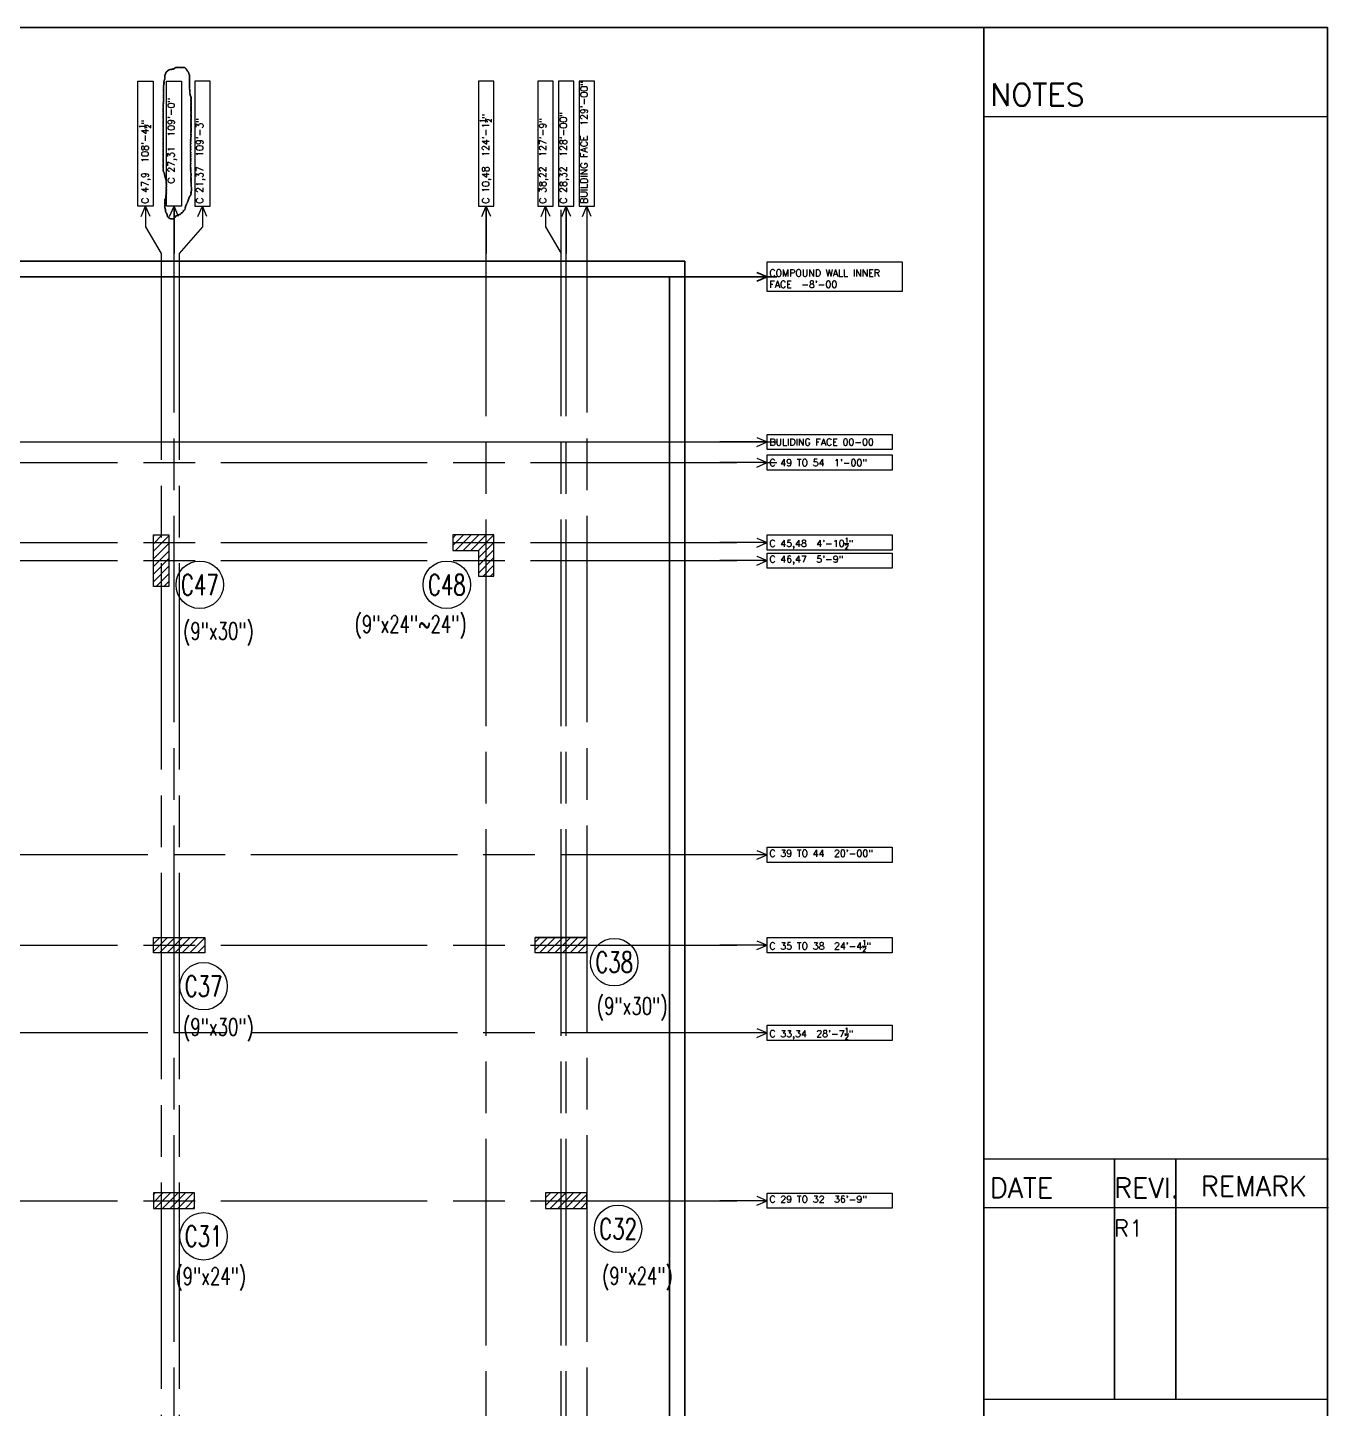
# Model space of a CAD drawing. Header units: inches. Extents: x 61991 to 161106, y 29687 to 64402.
# Drawn here: x 64908 to 65664, y 45149 to 45952 of the extents above; entities that cross this region are included whole.
import ezdxf
from ezdxf.enums import TextEntityAlignment as Align

# ---------------------------------------------------------------- set-up
doc = ezdxf.new("R2010")
doc.units = ezdxf.units.IN
doc.header["$MEASUREMENT"] = 0
doc.linetypes.add('ACAD_ISO08W100', pattern=[36, 24, -3, 6, -3])
doc.layers.add('S-BEAM', color=7, linetype='Continuous', lineweight=15)
doc.layers.add('text', color=4, linetype='Continuous')
doc.styles.add('romanc.shx', font='romanc.shx')
doc.styles.add('ROMANS', font='R.SHX', dxfattribs={"width": 0.7})
pattern_1 = [(45, (-1877510.3718, 524229.6493), (-2.209708691, 2.209708691), [])]

msp = doc.modelspace()

# ---------------------------------------------------------------- hatches: boundary and pattern name
at = {"layer": 'S-BEAM'}
h = msp.add_hatch(dxfattribs=at)
h.set_pattern_fill('ANSI31', color=256, scale=25)
h.set_pattern_definition([(45, (-1876609.0392, 524289.6493), (-2.209708691, 2.209708691), [])])
h.paths.add_polyline_path([(64980.61969, 45656.82113), (64989.61969, 45656.82113), (64989.61969, 45626.82113), (64980.61969, 45626.82113)])
h = msp.add_hatch(dxfattribs=at)
h.set_pattern_fill('ANSI31', color=256, scale=25)
h.set_pattern_definition(pattern_1)
h.paths.add_polyline_path([(65169.61969, 45632.82113), (65178.61969, 45632.82113), (65178.61969, 45656.82113), (65154.61969, 45656.82113), (65154.61969, 45647.82113), (65169.61969, 45647.82113)])
h = msp.add_hatch(dxfattribs=at)
h.set_pattern_fill('ANSI31', color=256, scale=25)
h.set_pattern_definition(pattern_1)
h.paths.add_polyline_path([(64980.61969, 45422.82113), (64980.61969, 45413.82113), (65010.61969, 45413.82113), (65010.61969, 45422.82113)])
h = msp.add_hatch(dxfattribs=at)
h.set_pattern_fill('ANSI31', color=256, scale=25)
h.set_pattern_definition(pattern_1)
h.paths.add_polyline_path([(65202.61969, 45422.82113), (65202.61969, 45413.82113), (65232.61969, 45413.82113), (65232.61969, 45422.82113)])
h = msp.add_hatch(dxfattribs=at)
h.set_pattern_fill('ANSI31', color=256, scale=25)
h.set_pattern_definition(pattern_1)
h.paths.add_polyline_path([(64980.61969, 45274.32113), (64980.61969, 45265.32113), (65004.61969, 45265.32113), (65004.61969, 45274.32113)])
h = msp.add_hatch(dxfattribs=at)
h.set_pattern_fill('ANSI31', color=256, scale=25)
h.set_pattern_definition(pattern_1)
h.paths.add_polyline_path([(65208.61969, 45274.32113), (65208.61969, 45265.32113), (65232.61969, 45265.32113), (65232.61969, 45274.32113)])

# ---------------------------------------------------------------- linework, layer by layer
at = {"color": 2}
for p, q in [((63627.61969, 45815.82113), (65289.61969, 45815.82113)), ((65289.61969, 45815.82113), (65289.61969, 44678.82113)), ((65289.61969, 45815.82113), (65289.61969, 44678.82113)), ((63579.8614, 45806.82113), (65343.0463, 45806.82113)), ((63636.61969, 45806.82113), (65280.61969, 45806.82113)), ((65280.61969, 45806.82113), (65280.61969, 45422.82113)), ((65280.61969, 45806.82113), (65280.61969, 44687.82113)), ((65280.61969, 45806.82113), (65280.61969, 45422.82113)), ((65280.61969, 45806.82113), (65280.61969, 44687.82113)), ((65337.36226, 45806.82113), (65325.36226, 45806.82113)), ((65331.36226, 45809.40387), (65337.36226, 45806.82113)), ((65331.36226, 45804.2384), (65337.36226, 45806.82113))]:
    msp.add_line(p, q, dxfattribs=at)
msp.add_lwpolyline([(63426.89626, 45951.65047), (65463.27705, 45951.65047), (65463.27705, 44518.06848), (63426.89626, 44518.06848)], close=True)
msp.add_lwpolyline([(65325.36226, 45806.82113), (65309.81432, 45806.82113)], dxfattribs=at)
at = {"layer": 'Defpoints', "color": 6, "flags": 128}
msp.add_lwpolyline([(64987.37577, 45922.54065, 0.52056705), (64987.37577, 45921.73226, 0.52056705), (64987.23299, 45921.24848, 0.52056705), (64986.94947, 45920.57636, 0.52056705), (64986.93057, 45919.76326, 0.52056705), (64986.92783, 45919.05913, 0.52056705), (64986.75867, 45918.30655, 0.52056705), (64986.70409, 45917.62333, 0.52056705), (64986.70328, 45916.84607, 0.52056705), (64986.70319, 45916.22428, 0.52056705), (64986.70316, 45915.51794, 0.52056705), (64986.70314, 45915.01034, 0.52056705), (64986.70314, 45914.26412, 0.52056705), (64986.70314, 45913.73736, 0.52056705), (64986.70314, 45913.13724, 0.52056705), (64986.70314, 45912.55956, 0.52056705), (64986.70314, 45911.96041, 0.52056705), (64986.70314, 45911.44435, 0.52056705), (64986.70314, 45910.64958, 0.52056705), (64986.70314, 45909.87447, 0.52056705), (64986.70314, 45909.089, 0.52056705), (64986.70314, 45908.29583, 0.52056705), (64986.52428, 45907.50555, 0.52056705), (64986.48977, 45906.84252, 0.52056705), (64986.47967, 45906.02638, 0.52056705), (64986.479, 45905.23621, 0.52056705), (64986.47888, 45904.53708, 0.52056705), (64986.47885, 45903.95216, 0.52056705), (64986.47885, 45903.3033, 0.52056705), (64986.47885, 45902.80317, 0.52056705), (64986.47885, 45902.08233, 0.52056705), (64986.47885, 45901.55362, 0.52056705), (64986.47885, 45900.74432, 0.52056705), (64986.47885, 45900.09708, 0.52056705), (64986.47885, 45899.55456, 0.52056705), (64986.47885, 45898.7945, 0.52056705), (64986.47885, 45898.23429, 0.52056705), (64986.47885, 45897.43656, 0.52056705), (64986.47885, 45896.77919, 0.52056705), (64986.47885, 45896.04069, 0.52056705), (64986.47885, 45895.52059, 0.52056705), (64986.47885, 45894.90127, 0.52056705), (64986.47885, 45894.27365, 0.52056705), (64986.47885, 45893.63751, 0.52056705), (64986.47885, 45892.84579, 0.52056705), (64986.47885, 45892.09372, 0.52056705), (64986.47885, 45891.29041, 0.52056705), (64986.47885, 45890.61321, 0.52056705), (64986.47885, 45889.93909, 0.52056705), (64986.47885, 45889.36078, 0.52056705), (64986.47885, 45888.55707, 0.52056705), (64986.47885, 45887.93682, 0.52056705), (64986.47885, 45887.34929, 0.52056705), (64986.47885, 45886.77473, 0.52056705), (64986.47885, 45886.02202, 0.52056705), (64986.47885, 45885.4739, 0.52056705), (64986.47885, 45884.73908, 0.52056705), (64986.47885, 45884.14581, 0.52056705), (64986.47885, 45883.61084, 0.52056705), (64986.47885, 45882.94496, 0.52056705), (64986.47885, 45882.18618, 0.52056705), (64986.47885, 45881.41906, 0.52056705), (64986.47885, 45880.66487, 0.52056705), (64986.47885, 45880.0527, 0.52056705), (64986.47885, 45879.52339, 0.52056705), (64986.47885, 45878.84961, 0.52056705), (64986.47885, 45878.18947, 0.52056705), (64986.47885, 45877.58519, 0.52056705), (64986.47885, 45876.87564, 0.52056705), (64986.47885, 45876.06179, 0.52056705), (64986.47885, 45875.37566, 0.52056705), (64986.47885, 45874.74347, 0.52056705), (64986.47885, 45874.14852, 0.52056705), (64986.47885, 45873.42872, 0.52056705), (64986.47885, 45872.85548, 0.52056705), (64986.47885, 45872.17352, 0.52056705), (64986.47885, 45871.38913, 0.52056705), (64986.47885, 45870.67029, 0.52056705), (64986.47885, 45869.94715, 0.52056705), (64986.47885, 45869.43346, 0.52056705), (64986.47885, 45868.84601, 0.52056705), (64986.63073, 45868.18578, 0.52056705), (64986.83966, 45867.49077, 0.52056705), (64987.10884, 45866.89416, 0.52056705), (64987.28023, 45866.21871, 0.52056705), (64987.4697, 45865.47203, 0.52056705), (64987.54877, 45864.7527, 0.52056705), (64987.83174, 45863.98119, 0.52056705), (64988.01172, 45863.30461, 0.52056705), (64988.24409, 45862.78243, 0.52056705), (64988.25746, 45862.23287, 0.52056705), (64988.27071, 45861.49632, 0.52056705), (64988.27249, 45860.85686, 0.52056705), (64988.27276, 45860.33584, 0.52056705), (64988.2729, 45859.68678, 0.52056705), (64988.27291, 45859.15264, 0.52056705), (64988.27292, 45858.33835, 0.52056705), (64988.27292, 45857.59461, 0.52056705), (64988.27292, 45856.88194, 0.52056705), (64988.27292, 45856.10343, 0.52056705), (64988.27292, 45855.31866, 0.52056705), (64988.12288, 45854.72257, 0.52056705), (64988.05391, 45854.03233, 0.52056705), (64988.04946, 45853.42156, 0.52056705), (64988.04874, 45852.74036, 0.52056705), (64987.64093, 45852.2375, 0.52056705), (64987.42702, 45851.47381, 0.52056705), (64987.38885, 45850.83691, 0.52056705), (64987.37669, 45850.00923, 0.52056705), (64987.37603, 45849.48024, 0.52056705), (64987.37579, 45848.68388, 0.52056705), (64987.37577, 45848.17446, 0.52056705), (64987.37577, 45847.36953, 0.52056705), (64987.55361, 45846.5703, 0.52056705), (64987.79282, 45845.98999, 0.52056705), (64987.81744, 45845.23034, 0.52056705), (64987.82328, 45844.67084, 0.52056705), (64988.23256, 45843.96643, 0.52056705), (64988.47056, 45843.50059, 0.52056705), (64988.6399, 45843.01164, 0.52056705), (64988.87192, 45842.32304, 0.52056705), (64989.11419, 45841.59871, 0.52056705), (64989.65666, 45841.14117, 0.52056705), (64990.21478, 45840.80596, 0.52056705), (64991.00705, 45840.62747, 0.52056705), (64991.59172, 45840.54268, 0.52056705), (64992.23283, 45840.53687, 0.52056705), (64992.63942, 45841.05701, 0.52056705), (64993.18152, 45841.41592, 0.52056705), (64993.41345, 45842.05711, 0.52056705), (64994.01669, 45842.29456, 0.52056705), (64994.46466, 45842.57897, 0.52056705), (64995.21343, 45842.89987, 0.52056705), (64995.68893, 45843.12578, 0.52056705), (64996.4155, 45843.39218, 0.52056705), (64996.9288, 45844.01263, 0.52056705), (64997.66088, 45844.33175, 0.52056705), (64997.86467, 45845.0593, 0.52056705), (64998.36097, 45845.46297, 0.52056705), (64998.74959, 45845.85067, 0.52056705), (64999.01458, 45846.32196, 0.52056705), (64999.03239, 45847.07025, 0.52056705), (64999.21945, 45847.77332, 0.52056705), (64999.47837, 45848.36208, 0.52056705), (64999.84133, 45849.08912, 0.52056705), (65000.1305, 45849.66738, 0.52056705), (65000.30175, 45850.3142, 0.52056705), (65000.57184, 45850.78242, 0.52056705), (65000.8256, 45851.52737, 0.52056705), (65001.02094, 45852.10081, 0.52056705), (65001.19468, 45852.61086, 0.52056705), (65001.41132, 45853.09938, 0.52056705), (65001.68505, 45853.52887, 0.52056705), (65001.96332, 45853.96547, 0.52056705), (65002.36308, 45854.5927, 0.52056705), (65002.38844, 45855.23658, 0.52056705), (65002.39658, 45855.88975, 0.52056705), (65002.57083, 45856.48417, 0.52056705), (65002.61876, 45857.046, 0.52056705), (65002.62237, 45857.62838, 0.52056705), (65002.62433, 45858.31148, 0.52056705), (65002.62458, 45858.92344, 0.52056705), (65002.52376, 45859.42135, 0.52056705), (65002.42997, 45860.22607, 0.52056705), (65002.4128, 45860.89907, 0.52056705), (65002.4068, 45861.57845, 0.52056705), (65002.40135, 45862.19678, 0.52056705), (65002.40115, 45862.76982, 0.52056705), (65002.40093, 45863.41705, 0.52056705), (65002.40078, 45864.12353, 0.52056705), (65002.40071, 45864.67222, 0.52056705), (65002.40071, 45865.183, 0.52056705), (65002.4007, 45865.8903, 0.52056705), (65002.4007, 45866.64773, 0.52056705), (65002.2548, 45867.44349, 0.52056705), (65002.20867, 45868.22249, 0.52056705), (65002.18377, 45868.98894, 0.52056705), (65002.17752, 45869.75301, 0.52056705), (65002.17702, 45870.52547, 0.52056705), (65002.1766, 45871.1667, 0.52056705), (65002.17655, 45871.68262, 0.52056705), (65002.1765, 45872.18866, 0.52056705), (65002.17642, 45872.94503, 0.52056705), (65002.17642, 45873.61343, 0.52056705), (65002.17642, 45874.35677, 0.52056705), (65002.17642, 45875.15712, 0.52056705), (65002.17642, 45875.96114, 0.52056705), (65002.17642, 45876.63467, 0.52056705), (65002.17642, 45877.33927, 0.52056705), (65002.17642, 45878.0533, 0.52056705), (65002.17642, 45878.56185, 0.52056705), (65002.17642, 45879.33125, 0.52056705), (65002.17642, 45879.91094, 0.52056705), (65002.17642, 45880.5379, 0.52056705), (65002.17642, 45881.29359, 0.52056705), (65002.17642, 45881.93168, 0.52056705), (65002.17642, 45882.67159, 0.52056705), (65002.17642, 45883.3495, 0.52056705), (65002.17642, 45883.85615, 0.52056705), (65002.17642, 45884.66434, 0.52056705), (65002.17642, 45885.26175, 0.52056705), (65002.17642, 45886.05337, 0.52056705), (65002.17642, 45886.7716, 0.52056705), (65002.26358, 45887.43716, 0.52056705), (65002.34631, 45888.06884, 0.52056705), (65002.38277, 45888.79777, 0.52056705), (65002.39613, 45889.39866, 0.52056705), (65002.39812, 45890.07153, 0.52056705), (65002.3996, 45890.5759, 0.52056705), (65002.40026, 45891.3298, 0.52056705), (65002.40055, 45891.95276, 0.52056705), (65002.40062, 45892.72171, 0.52056705), (65002.40068, 45893.43013, 0.52056705), (65002.40069, 45894.11191, 0.52056705), (65002.4007, 45894.87103, 0.52056705), (65002.4007, 45895.47277, 0.52056705), (65002.4007, 45896.287, 0.52056705), (65002.4007, 45896.85452, 0.52056705), (65002.4007, 45897.65952, 0.52056705), (65002.4007, 45898.4065, 0.52056705), (65002.4007, 45899.09984, 0.52056705), (65002.4007, 45899.88555, 0.52056705), (65002.4007, 45900.70983, 0.52056705), (65002.4007, 45901.29626, 0.52056705), (65002.4007, 45901.97304, 0.52056705), (65002.4007, 45902.76185, 0.52056705), (65002.4007, 45903.38974, 0.52056705), (65002.4007, 45904.1268, 0.52056705), (65002.4007, 45904.70621, 0.52056705), (65002.4007, 45905.29655, 0.52056705), (65002.4007, 45905.94259, 0.52056705), (65002.4007, 45906.58392, 0.52056705), (65002.4007, 45907.28376, 0.52056705), (65002.4007, 45907.89521, 0.52056705), (65002.4007, 45908.67463, 0.52056705), (65002.4007, 45909.24417, 0.52056705), (65002.4007, 45910.04897, 0.52056705), (65002.4007, 45910.6929, 0.52056705), (65002.4007, 45911.27447, 0.52056705), (65002.22008, 45911.86679, 0.52056705), (65002.00045, 45912.35153, 0.52056705), (65001.7834, 45913.14998, 0.52056705), (65001.75019, 45913.80778, 0.52056705), (65001.73881, 45914.48976, 0.52056705), (65001.7301, 45915.0115, 0.52056705), (65001.5642, 45915.76691, 0.52056705), (65001.51836, 45916.48375, 0.52056705), (65001.51096, 45917.04705, 0.52056705), (65001.50794, 45917.82486, 0.52056705), (65001.50513, 45918.54912, 0.52056705), (65001.50403, 45919.30337, 0.52056705), (65001.5038, 45919.89808, 0.52056705), (65001.50359, 45920.42, 0.52056705), (65001.50355, 45920.96965, 0.52056705), (65001.50355, 45921.76759, 0.52056705), (65001.50355, 45922.37287, 0.52056705), (65001.50355, 45923.03438, 0.52056705), (65001.50355, 45923.83291, 0.52056705), (65001.26692, 45924.56998, 0.52056705), (65001.09536, 45925.10432, 0.52056705), (65000.90907, 45925.66597, 0.52056705), (65000.53118, 45926.15646, 0.52056705), (65000.27387, 45926.59868, 0.52056705), (64999.87174, 45927.21943, 0.52056705), (64999.4206, 45927.73556, 0.52056705), (64998.91703, 45928.25784, 0.52056705), (64998.13542, 45928.3424, 0.52056705), (64997.34909, 45928.35914, 0.52056705), (64996.80857, 45928.36141, 0.52056705), (64996.19663, 45928.36398, 0.52056705), (64995.37021, 45928.36585, 0.52056705), (64994.56568, 45928.36618, 0.52056705), (64993.8581, 45928.36618, 0.52056705), (64993.38035, 45928.20192, 0.52056705), (64992.79892, 45927.7276, 0.52056705), (64992.33829, 45927.48511, 0.52056705), (64991.72966, 45927.47192, 0.52056705), (64991.2171, 45927.25787, 0.52056705), (64990.48424, 45927.24831, 0.52056705), (64989.85374, 45927.02572, 0.52056705), (64989.26959, 45926.63955, 0.52056705), (64988.62275, 45926.12806, 0.52056705), (64988.03896, 45925.65396, 0.52056705), (64988.03896, 45924.99559, 0.52056705), (64987.59901, 45924.59048, 0.52056705), (64987.4712, 45924.09145, 0.52056705), (64987.4712, 45923.45719, 0.52056705)], format="xyb", close=True, dxfattribs=at)
at = {"layer": 'S-BEAM', "color": 8, "linetype": 'ACAD_ISO08W100', "ltscale": 5}
for p, q in [((64973.53695, 45841.91797), (64976.11969, 45847.91797)), ((64973.53695, 45841.91797), (64976.11969, 45847.91797)), ((64976.11969, 45847.91797), (64976.11969, 45835.91797)), ((64978.70242, 45841.91797), (64976.11969, 45847.91797)), ((64976.11969, 45847.91797), (64976.11969, 45835.91797)), ((64978.70242, 45841.91797), (64976.11969, 45847.91797)), ((64990.03695, 45841.91797), (64992.61969, 45847.91797)), ((64992.59191, 45847.85345), (64992.59191, 44645.71422)), ((64995.20242, 45841.91797), (64992.61969, 45847.91797)), ((64992.61969, 45847.91797), (64992.61969, 45835.91797)), ((65006.53695, 45841.91797), (65009.11969, 45847.91797)), ((65006.53695, 45841.91797), (65009.11969, 45847.91797)), ((65011.70242, 45841.91797), (65009.11969, 45847.91797)), ((65009.11969, 45847.91797), (65009.11969, 45835.91797)), ((65011.70242, 45841.91797), (65009.11969, 45847.91797)), ((65009.11969, 45847.91797), (65009.11969, 45835.91797)), ((65171.53695, 45841.91797), (65174.11969, 45847.91797)), ((65174.09191, 44645.71422), (65174.09191, 45847.85345)), ((65176.70242, 45841.91797), (65174.11969, 45847.91797)), ((65174.11969, 45847.91797), (65174.11969, 45835.91797)), ((65206.03695, 45841.91797), (65208.61969, 45847.91797)), ((65208.61969, 45847.91797), (65208.61969, 45835.91797)), ((65211.20242, 45841.91797), (65208.61969, 45847.91797)), ((65217.59191, 44645.71422), (65217.59191, 45847.85345)), ((65218.03695, 45841.91797), (65220.61969, 45847.91797)), ((65220.59191, 44645.71422), (65220.59191, 45847.85345)), ((65223.20242, 45841.91797), (65220.61969, 45847.91797)), ((65220.61969, 45847.91797), (65220.61969, 45835.91797)), ((65230.03695, 45841.91797), (65232.61969, 45847.91797)), ((65232.59191, 45847.85345), (65232.59191, 44645.71422)), ((65235.20242, 45841.91797), (65232.61969, 45847.91797)), ((65232.61969, 45847.91797), (65232.61969, 45835.91797)), ((64976.11969, 45835.91797), (64985.11969, 45820.37003)), ((65009.11969, 45835.91797), (64995.61969, 45820.37003)), ((65208.61969, 45835.91797), (65217.61969, 45820.37003)), ((64985.11969, 45820.37003), (64985.09743, 44673.23942)), ((64995.61969, 45820.37003), (64995.5969, 44645.71422)), ((65337.36226, 45710.82113), (65325.36226, 45710.82113)), ((65331.36226, 45713.40387), (65337.36226, 45710.82113)), ((65331.36226, 45708.2384), (65337.36226, 45710.82113)), ((63579.8614, 45698.82113), (65343.0463, 45698.82113)), ((65337.36226, 45698.82113), (65325.36226, 45698.82113)), ((65331.36226, 45701.40387), (65337.36226, 45698.82113)), ((65331.36226, 45696.2384), (65337.36226, 45698.82113)), ((63579.8614, 45652.32113), (65337.36226, 45652.32113)), ((65337.36226, 45652.32113), (65325.36226, 45652.32113)), ((65331.36226, 45654.90387), (65337.36226, 45652.32113)), ((65331.36226, 45649.7384), (65337.36226, 45652.32113)), ((63579.8614, 45641.82113), (65337.36226, 45641.82113)), ((65337.36226, 45641.82113), (65325.36226, 45641.82113)), ((65331.36226, 45644.40387), (65337.36226, 45641.82113)), ((65331.36226, 45639.2384), (65337.36226, 45641.82113)), ((65331.36226, 45473.40387), (65337.36226, 45470.82113)), ((65337.36226, 45470.82113), (63579.8614, 45470.82113)), ((65337.36226, 45470.82113), (65325.36226, 45470.82113)), ((65331.36226, 45468.2384), (65337.36226, 45470.82113)), ((63579.8614, 45418.32113), (65337.36226, 45418.32113)), ((65337.36226, 45418.32113), (65325.36226, 45418.32113)), ((65331.36226, 45420.90387), (65337.36226, 45418.32113)), ((65331.36226, 45415.7384), (65337.36226, 45418.32113)), ((65331.36226, 45369.90387), (65337.36226, 45367.32113)), ((65337.36226, 45367.32113), (63579.8614, 45367.32113)), ((65337.36226, 45367.32113), (65325.36226, 45367.32113)), ((65331.36226, 45364.7384), (65337.36226, 45367.32113)), ((63579.8614, 45269.82113), (65337.36226, 45269.82113)), ((65337.36226, 45269.82113), (65325.36226, 45269.82113)), ((65331.36226, 45272.40387), (65337.36226, 45269.82113)), ((65331.36226, 45267.2384), (65337.36226, 45269.82113))]:
    msp.add_line(p, q, dxfattribs=at)
at = {"layer": 'S-BEAM', "color": 8, "ltscale": 5}
msp.add_line((63579.8614, 45710.82113), (65343.0463, 45710.82113), dxfattribs=at)
at = {"layer": 'S-BEAM'}
msp.add_line((65232.61969, 45422.82113), (65202.61969, 45422.82113), dxfattribs=at)
for points in [[(64980.51827, 45920.61724), (64980.51827, 45847.91797), (64971.66555, 45847.91797), (64971.66555, 45920.61724)], [(64997.01827, 45920.61724), (64997.01827, 45847.91797), (64988.16555, 45847.91797), (64988.16555, 45920.61724)], [(65004.69333, 45920.61724), (65004.69333, 45847.91797), (65013.54604, 45847.91797), (65013.54604, 45920.61724)], [(65169.69333, 45920.61724), (65169.69333, 45847.91797), (65178.54604, 45847.91797), (65178.54604, 45920.61724)], [(65204.19333, 45920.61724), (65204.19333, 45847.91797), (65213.04604, 45847.91797), (65213.04604, 45920.61724)], [(65216.19333, 45920.61724), (65216.19333, 45847.91797), (65225.04604, 45847.91797), (65225.04604, 45920.61724)], [(65228.19333, 45920.61724), (65228.19333, 45847.91797), (65237.04604, 45847.91797), (65237.04604, 45920.61724)], [(65337.37293, 45815.42957), (65415.88265, 45815.42957), (65415.88265, 45798.21269), (65337.37293, 45798.21269)], [(65410.06153, 45706.39477), (65337.36226, 45706.39477), (65337.36226, 45715.24749), (65410.06153, 45715.24749)], [(65410.06153, 45694.39477), (65337.36226, 45694.39477), (65337.36226, 45703.24749), (65410.06153, 45703.24749)], [(64980.61969, 45656.82113), (64989.61969, 45656.82113), (64989.61969, 45626.82113), (64980.61969, 45626.82113)], [(65410.06153, 45647.89477), (65337.36226, 45647.89477), (65337.36226, 45656.74749), (65410.06153, 45656.74749)], [(65410.06153, 45637.39477), (65337.36226, 45637.39477), (65337.36226, 45646.24749), (65410.06153, 45646.24749)], [(65410.06153, 45466.39477), (65337.36226, 45466.39477), (65337.36226, 45475.24749), (65410.06153, 45475.24749)], [(65010.61969, 45422.82113), (65010.61969, 45413.82113), (64980.61969, 45413.82113), (64980.61969, 45422.82113)], [(65232.61969, 45422.82113), (65232.61969, 45413.82113), (65202.61969, 45413.82113), (65202.61969, 45422.82113)], [(65410.06153, 45413.89477), (65337.36226, 45413.89477), (65337.36226, 45422.74749), (65410.06153, 45422.74749)], [(65410.06153, 45362.89477), (65337.36226, 45362.89477), (65337.36226, 45371.74749), (65410.06153, 45371.74749)], [(64980.61969, 45274.32113), (64980.61969, 45265.32113), (65004.61969, 45265.32113), (65004.61969, 45274.32113)], [(65208.61969, 45274.32113), (65208.61969, 45265.32113), (65232.61969, 45265.32113), (65232.61969, 45274.32113)], [(65410.06153, 45265.39477), (65337.36226, 45265.39477), (65337.36226, 45274.24749), (65410.06153, 45274.24749)]]:
    msp.add_lwpolyline(points, close=True, dxfattribs=at)
at = {"layer": 'S-BEAM', "color": 8, "linetype": 'ACAD_ISO08W100', "ltscale": 5}
for points in [[(64992.61969, 45835.91797), (64992.61969, 45820.37003)], [(65174.11969, 45835.91797), (65174.11969, 45820.37003)], [(65220.61969, 45835.91797), (65220.61969, 45820.37003)], [(65232.61969, 45835.91797), (65232.61969, 45820.37003)], [(65325.36226, 45698.82113), (65309.81432, 45698.82113)], [(65325.36226, 45652.32113), (65309.81432, 45652.32113)], [(65325.36226, 45641.82113), (65309.81432, 45641.82113)], [(65325.36226, 45470.82113), (65309.81432, 45470.82113)], [(65325.36226, 45418.32113), (65309.81432, 45418.32113)], [(65325.36226, 45367.32113), (65309.81432, 45367.32113)], [(65325.36226, 45269.82113), (65309.81432, 45269.82113)]]:
    msp.add_lwpolyline(points, dxfattribs=at)
at = {"layer": 'S-BEAM'}
msp.add_lwpolyline([(65169.61969, 45632.82113), (65178.61969, 45632.82113), (65178.61969, 45656.82113), (65154.61969, 45656.82113), (65154.61969, 45647.82113), (65169.61969, 45647.82113), (65169.61969, 45632.82113)], dxfattribs=at)
at = {"layer": 'S-BEAM', "color": 8, "linetype": 'Continuous'}
for centre in [(65007.59881, 45627.80398), (65151.17836, 45627.80398), (65248.51455, 45408.44394), (65009.7972, 45394.46317), (65250.74642, 45253.42892), (65009.7972, 45249.12781)]:
    msp.add_circle(centre, 13.7989, dxfattribs=at)
at = {"layer": 'text', "color": 7}
for p, q in [((65539.32021, 45294.06471), (65539.32021, 45154.33297)), ((65574.90594, 45294.06471), (65574.90594, 45154.33297))]:
    msp.add_line(p, q, dxfattribs=at)
msp.add_lwpolyline([(65463.27705, 45899.85891), (65463.27705, 45951.65047), (65663.11107, 45951.65047), (65663.11107, 44518.06848), (65463.27705, 44518.06848), (65463.27705, 45899.85891)], dxfattribs=at)
msp.add_lwpolyline([(65463.27705, 45899.85891), (65463.27705, 45951.65047), (65663.11107, 45951.65047), (65663.11107, 44518.06848), (65463.27705, 44518.06848), (65463.27705, 45899.85891)], dxfattribs=at)
for points, const_width in [([(65463.27705, 45899.85891), (65663.11107, 45899.85891)], 0.87443), ([(65463.27705, 45294.06471), (65663.81747, 45294.06471)], 0.78699), ([(65463.27705, 45265.73317), (65663.81747, 45265.73317)], 0.78699), ([(65463.27705, 45154.33297), (65663.11107, 45154.33297)], 0.78699)]:
    msp.add_lwpolyline(points, dxfattribs=dict(at, const_width=const_width))
at = {"layer": 'text', "color": 5, "linetype": 'ACAD_ISO08W100', "ltscale": 5}
msp.add_lwpolyline([(65325.36226, 45710.82113), (65309.81432, 45710.82113)], dxfattribs=at)

# ---------------------------------------------------------------- texts
at = {"layer": 'S-BEAM', "linetype": 'Continuous', "style": 'ROMANS', "width": 0.7}
for s, height, p in [('C47', 12, (65007.59881, 45627.80398)), ('C48', 12, (65151.17836, 45627.80398)), ('(9"x24"~24")', 10, (65130.21047, 45604.90566)), ('(9"x30")', 10, (65018.45749, 45600.91862)), ('C38', 12, (65248.51455, 45408.44394)), ('C37', 12, (65009.7972, 45394.46317)), ('(9"x30")', 10, (65258.99763, 45382.96208)), ('(9"x30")', 10, (65018.45749, 45370.77566)), ('C32', 12, (65250.74642, 45253.42892)), ('C31', 12, (65009.7972, 45249.12781)), ('(9"x24")', 10, (65014.0295, 45225.91564)), ('(9"x24")', 10, (65262.00785, 45226.13377))]:
    msp.add_text(s, height=height, dxfattribs=at).set_placement(p, align=Align.MIDDLE_CENTER)
at = {"layer": 'S-BEAM', "char_height": 4, "width": 230.74017, "rotation": 90, "style": 'romanc.shx'}
for s, insert, attachment_point in [('\\A1;BUILDING FACE  129\'-00"', (65228.98298, 45849.26701), 1), ('C 27,31  109\'-0"', (64988.9552, 45910.85501), 3), ('\\A1;C 10,48  124\'-1{\\H0.7x;\\S1/2;}"', (65170.48298, 45849.26701), 1), ('\\A1;C 28,32  128\'-00"', (65216.98298, 45849.26701), 1), ('\\A1;C 47,9  108\'-4{\\H0.7x;\\S1/2;}"', (64972.4552, 45849.26701), 1), ('\\A1;C 21,37  109\'-3"', (65005.48298, 45849.26701), 1), ('\\A1;C 38,22  127\'-9"', (65204.98298, 45849.26701), 1)]:
    msp.add_mtext(s, dxfattribs=dict(at, insert=insert, attachment_point=attachment_point))
at = {"layer": 'S-BEAM', "char_height": 4, "width": 230.74017, "attachment_point": 1, "style": 'romanc.shx'}
for s, insert in [("COMPOUND WALL INNER \\PFACE  -8'-00", (65338.7113, 45811.07613)), ('BULIDING FACE 00-00', (65338.7113, 45712.72401)), ('C 49 TO 54  1\'-00"', (65338.7113, 45700.72401)), ('\\A1;C 45,48  4\'-10{\\H0.7x;\\S1/2;}"', (65338.7113, 45655.18504)), ('\\A1;C 46,47  5\'-9"', (65338.7113, 45644.68504)), ('\\A1;C 39 TO 44  20\'-00"', (65338.7113, 45473.68504)), ('\\A1;C 35 TO 38  24\'-4{\\H0.7x;\\S1/2;}"', (65338.7113, 45421.18504)), ('\\A1;C 33,34  28\'-7{\\H0.7x;\\S1/2;}"', (65338.7113, 45370.18504)), ('\\A1;C 29 TO 32  36\'-9"', (65338.7113, 45272.68504))]:
    msp.add_mtext(s, dxfattribs=dict(at, insert=insert))
at = {"layer": 'text', "color": 7, "style": 'ROMANS'}
for s, height, p in [('NOTES', 12.914662, (65467.15265, 45906.23796)), ('DATE', 11.623196, (65466.76509, 45271.47432)), ('REVI.', 11.623196, (65539.07047, 45271.53394)), ('REMARK', 11.623196, (65589.38398, 45272.34318)), ('R1', 9.685996, (65539.07047, 45248.91395))]:
    msp.add_text(s, height=height, dxfattribs=at).set_placement(p)

doc.saveas('drawing.dxf')
